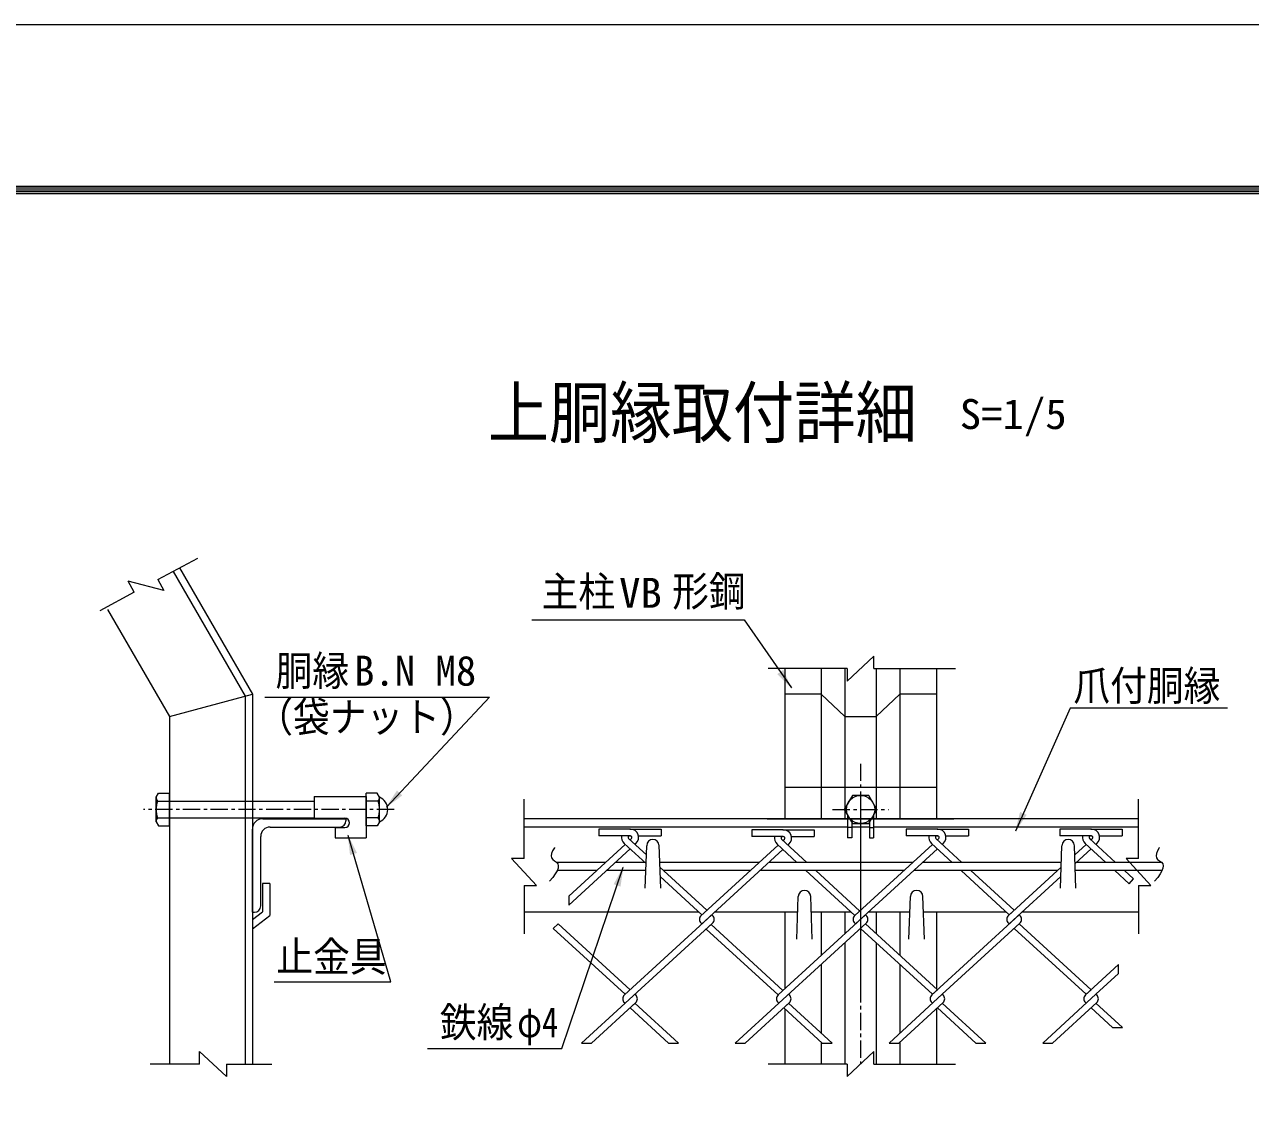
# Model space of a CAD drawing. Units: millimetres, scale not verified, with parts at other scales. Extents: x -4455 to 4455, y -3150 to 3150.
# Drawn here: x 1117 to 2888, y 1602 to 3150 of the extents above; entities that cross this region are included whole.
import ezdxf
from ezdxf.enums import TextEntityAlignment as Align

# ---------------------------------------------------------------- set-up
doc = ezdxf.new("R2010")
doc.units = ezdxf.units.MM
doc.header["$LTSCALE"] = 20
doc.linetypes.add('DASHED', pattern=[7.5, 6, -1.5])
doc.linetypes.add('USER1', pattern=[2, 1.25, -0.25, 0.25, -0.25])
doc.layers.add('0-9_7詳細', color=7, linetype='Continuous', lineweight=18)
doc.layers.add('1-0_D-TTL', color=7, linetype='Continuous', lineweight=18)
doc.styles.add('ＭＳ ゴシック', font='')
doc.styles.get('ＭＳ ゴシック').set_extended_font_data('MS Gothic')

msp = doc.modelspace()

# ---------------------------------------------------------------- linework, layer by layer
at = {"layer": '0-9_7詳細', "color": 4}
for p, q in [((1309.81, 2348.34), (1367.36, 2379.15)), ((1275.63, 2330.04), (1267.14, 2345.91)), ((1318.31, 2332.47), (1267.14, 2345.91)), ((1309.81, 2348.34), (1318.31, 2332.47)), ((1275.63, 2330.04), (1225.77, 2303.34)), ((2305.68, 2201.66), (2344.46, 2237.66)), ((2344.46, 2219.66), (2344.46, 2237.66)), ((2305.68, 2219.66), (2191.74, 2219.66)), ((2305.68, 2219.66), (2305.68, 2201.66)), ((2344.46, 2219.66), (2462.26, 2219.66)), ((1838.98, 1945.29), (1838.98, 2030.87)), ((2726.64, 1945.29), (2726.64, 2030.87)), ((2708.64, 1945.29), (2744.64, 1906.52)), ((2726.64, 1945.29), (2708.64, 1945.29)), ((1838.98, 1906.52), (1838.98, 1836.33)), ((1838.98, 1906.52), (1856.98, 1906.52)), ((2726.64, 1906.52), (2744.64, 1906.52)), ((2726.64, 1906.52), (2726.64, 1836.33)), ((1370.23, 1648.42), (1370.23, 1666.42)), ((1409, 1630.42), (1370.23, 1666.42)), ((2305.68, 1630.42), (2344.46, 1666.42)), ((2344.46, 1648.42), (2344.46, 1666.42)), ((1370.23, 1648.42), (1298.66, 1648.42)), ((1409, 1648.42), (1474.27, 1648.42)), ((1409, 1648.42), (1409, 1630.42)), ((2305.68, 1648.42), (2191.74, 1648.42)), ((2305.68, 1648.42), (2305.68, 1630.42)), ((2344.46, 1648.42), (2462.26, 1648.42))]:
    msp.add_line(p, q, dxfattribs=at)
at = {"layer": '0-9_7詳細'}
for p, q in [((1332.09, 2359.89), (1435.93, 2180.04)), ((1341.18, 2365.14), (1446.43, 2182.85)), ((2215.57, 2219.66), (2215.57, 2002.85)), ((2268.07, 2219.66), (2268.07, 2002.85)), ((2302.57, 2219.66), (2302.57, 2002.85)), ((2347.57, 2219.66), (2347.57, 2002.85)), ((2382.07, 2219.66), (2382.07, 2002.85)), ((2434.57, 2219.66), (2434.57, 2002.85)), ((1435.93, 2180.04), (1435.93, 1648.42)), ((1446.43, 2182.85), (1446.43, 1648.42)), ((2434.57, 2182.85), (2382.07, 2182.85)), ((1326.43, 2150.7), (1326.43, 1648.42)), ((1310.55, 2039.73), (1326.43, 2039.73)), ((1610.86, 1992.69), (1610.86, 2039.73)), ((2434.57, 2047.85), (2215.57, 2047.85)), ((1309.29, 2028.21), (1326.43, 2028.21)), ((1446.43, 2028.21), (1535.86, 2028.21)), ((1535.86, 2035.17), (1610.86, 2035.17)), ((1535.86, 2035.17), (1535.86, 2003.67)), ((1610.86, 2035.17), (1610.86, 1975.17)), ((1628, 2028.21), (1610.86, 2028.21)), ((1630.06, 1998.45), (1630.06, 2033.97)), ((1309.29, 2004.21), (1326.43, 2004.21)), ((1446.43, 2004.21), (1535.86, 2004.21)), ((1535.86, 2003.67), (1580.11, 2003.67)), ((1628, 2004.21), (1610.86, 2004.21)), ((2306.32, 2002.85), (1838.98, 2002.85)), ((2190.07, 2002.85), (2460.07, 2002.85)), ((2306.32, 2007.94), (2306.32, 1975.17)), ((2308.79, 2003.67), (2306.32, 2003.67)), ((2340.88, 2002.85), (2309.26, 2002.85)), ((2341.35, 2003.67), (2343.82, 2003.67)), ((2343.82, 2007.94), (2343.82, 1975.17)), ((2726.64, 2002.85), (2343.82, 2002.85)), ((1307.23, 1998.45), (1310.55, 1992.69)), ((1446.43, 1867.85), (1446.43, 1987.85)), ((1471.93, 1990.85), (1572.43, 1990.85)), ((1565.86, 1990.17), (1580.11, 1990.17)), ((1565.86, 1990.17), (1565.86, 1975.17)), ((1626.73, 1992.69), (1610.86, 1992.69)), ((1630.06, 1998.45), (1626.73, 1992.69)), ((2306.32, 1990.85), (1838.98, 1990.85)), ((2257.99, 1986.92), (2257.99, 1977.32)), ((2312.32, 1990.17), (2306.32, 1990.17)), ((2337.82, 1990.85), (2312.32, 1990.85)), ((2337.82, 1997.55), (2337.82, 1975.17)), ((2337.82, 1990.17), (2343.82, 1990.17)), ((2726.64, 1990.85), (2343.82, 1990.85)), ((1458.43, 1876.85), (1458.43, 1977.35)), ((1565.86, 1975.17), (1610.86, 1975.17)), ((1992.03, 1972.25), (1994.08, 1974.13)), ((2337.82, 1975.17), (2343.82, 1975.17)), ((2013.82, 1902.35), (2016.07, 1963.85)), ((2036.32, 1902.35), (2034.05, 1964.51)), ((2613.82, 1902.35), (2616.07, 1963.85)), ((2636.32, 1902.35), (2634.07, 1963.85)), ((1956.68, 1939.85), (1886.17, 1939.85)), ((2013.17, 1939.85), (1970.89, 1939.85)), ((2178.71, 1939.85), (2034.95, 1939.85)), ((2400.73, 1939.85), (2192.92, 1939.85)), ((2615.19, 1939.85), (2414.94, 1939.85)), ((2760.18, 1939.85), (2636.97, 1939.85)), ((1943.58, 1927.85), (1886.71, 1927.85)), ((2014.75, 1927.85), (1957.79, 1927.85)), ((2165.61, 1927.85), (2040.47, 1927.85)), ((2387.64, 1927.85), (2179.82, 1927.85)), ((2609.67, 1927.85), (2401.85, 1927.85)), ((2760.71, 1927.85), (2635.39, 1927.85)), ((1461.07, 1909.39), (1461.07, 1868.39)), ((1471.57, 1909.39), (1461.07, 1909.39)), ((1471.57, 1909.39), (1471.57, 1863.23)), ((2232.82, 1828.85), (2235.07, 1890.35)), ((2255.32, 1828.85), (2253.07, 1890.35)), ((2394.82, 1828.85), (2397.07, 1890.35)), ((2417.32, 1828.85), (2415.07, 1890.35)), ((1446.43, 1857.07), (1461.07, 1868.39)), ((1446.43, 1867.85), (1449.43, 1867.85)), ((1446.43, 1843.8), (1471.57, 1863.23)), ((2091.74, 1867.85), (1838.98, 1867.85)), ((2234.25, 1867.85), (2114.34, 1867.85)), ((2215.57, 1867.85), (2215.57, 1757.16)), ((2311.63, 1867.85), (2253.89, 1867.85)), ((2268.07, 1867.85), (2268.07, 1805.27)), ((2302.57, 1867.85), (2302.57, 1836.88)), ((2396.25, 1867.85), (2336.37, 1867.85)), ((2347.57, 1867.85), (2347.57, 1836.88)), ((2382.07, 1867.85), (2382.07, 1805.27)), ((2535.8, 1867.85), (2415.89, 1867.85)), ((2434.57, 1867.85), (2434.57, 1757.16)), ((2726.64, 1867.85), (2558.4, 1867.85)), ((2302.57, 1823.86), (2302.57, 1648.42)), ((2347.57, 1823.86), (2347.57, 1648.42)), ((2268.07, 1792.25), (2268.07, 1693.26)), ((2382.07, 1792.25), (2382.07, 1693.26)), ((2215.57, 1728.35), (2215.57, 1648.42)), ((2434.57, 1728.35), (2434.57, 1648.42)), ((2268.07, 1680.24), (2268.07, 1648.42)), ((2382.07, 1680.24), (2382.07, 1648.42))]:
    msp.add_line(p, q, dxfattribs=at)
at = {"layer": '0-9_7詳細', "color": 1, "linetype": 'USER1'}
for p, q in [((2325.07, 2082.36), (2325.07, 1648.42)), ((1651.11, 2016.21), (1289.31, 2016.21)), ((2284.77, 2016.21), (2365.42, 2016.21)), ((2325.07, 2017.76), (2325.07, 1752.18))]:
    msp.add_line(p, q, dxfattribs=at)
at = {"layer": '0-9_7詳細', "color": 3, "linetype": 'DASHED'}
for p, q in [((1326.43, 2028.21), (1446.43, 2028.21)), ((1326.43, 2004.21), (1446.43, 2004.21))]:
    msp.add_line(p, q, dxfattribs=at)
at = {"layer": '0-9_7詳細', "color": 3}
for p, q in [((1992.46, 1987.9), (1947.03, 1987.9)), ((1947.03, 1987.9), (1947.03, 1978.3)), ((1991.59, 1987.9), (2037.03, 1987.9)), ((2037.03, 1987.9), (2037.03, 1978.3)), ((2167.99, 1986.92), (2167.99, 1977.32)), ((2213.42, 1986.92), (2167.99, 1986.92)), ((2212.55, 1986.92), (2257.99, 1986.92)), ((2391.08, 1987.9), (2391.08, 1978.3)), ((2436.52, 1987.9), (2391.08, 1987.9)), ((2435.65, 1987.9), (2481.08, 1987.9)), ((2481.08, 1987.9), (2481.08, 1978.3)), ((2658.55, 1987.9), (2613.11, 1987.9)), ((2613.11, 1987.9), (2613.11, 1978.3)), ((2657.68, 1987.9), (2703.11, 1987.9)), ((2703.11, 1987.9), (2703.11, 1978.3)), ((1992.46, 1978.3), (1947.03, 1978.3)), ((1983.49, 1967.05), (2015.13, 1938.06)), ((1989.97, 1974.13), (2015.59, 1950.66)), ((1991.59, 1978.3), (1992.46, 1978.3)), ((1999.13, 1965.74), (2000.57, 1967.05)), ((2004.22, 1978.3), (2037.03, 1978.3)), ((2213.42, 1977.32), (2167.99, 1977.32)), ((2210.93, 1973.15), (2247.26, 1939.85)), ((2212.55, 1977.32), (2213.42, 1977.32)), ((2212.99, 1971.27), (2215.04, 1973.15)), ((2225.18, 1977.32), (2257.99, 1977.32)), ((2436.52, 1978.3), (2391.08, 1978.3)), ((2427.54, 1967.05), (2457.22, 1939.85)), ((2434.03, 1974.13), (2471.43, 1939.85)), ((2435.65, 1978.3), (2436.52, 1978.3)), ((2436.08, 1972.25), (2438.14, 1974.13)), ((2443.19, 1965.74), (2444.63, 1967.05)), ((2448.28, 1978.3), (2481.08, 1978.3)), ((2658.55, 1978.3), (2613.11, 1978.3)), ((2649.57, 1967.05), (2679.25, 1939.85)), ((2651.01, 1965.74), (2649.57, 1967.05)), ((2656.05, 1974.13), (2693.46, 1939.85)), ((2658.11, 1972.25), (2656.06, 1974.13)), ((2657.68, 1978.3), (2658.55, 1978.3)), ((2658.11, 1972.25), (2660.17, 1974.13)), ((2665.22, 1965.74), (2666.65, 1967.05)), ((2670.31, 1978.3), (2703.11, 1978.3)), ((1903.58, 1891.2), (1984.92, 1965.74)), ((1903.58, 1878.17), (1992.03, 1959.23)), ((2093.8, 1862.05), (2205.88, 1964.76)), ((2094.87, 1850.01), (2212.99, 1958.24)), ((2204.44, 1966.07), (2233.06, 1939.85)), ((2220.09, 1964.76), (2221.53, 1966.07)), ((2316.89, 1863.03), (2428.98, 1965.74)), ((2317.97, 1850.99), (2436.08, 1959.23)), ((2634.55, 1950.66), (2651.01, 1965.74)), ((2635.01, 1938.06), (2658.11, 1959.23)), ((2035.21, 1932.68), (2103.04, 1870.52)), ((2538.92, 1863.03), (2614.93, 1932.68)), ((2035.7, 1919.2), (2095.94, 1864.01)), ((2246.15, 1927.85), (2316.89, 1863.03)), ((2260.36, 1927.85), (2324, 1869.54)), ((2470.32, 1927.85), (2539.99, 1864.01)), ((2484.53, 1927.85), (2547.1, 1870.52)), ((2539.99, 1850.99), (2614.44, 1919.2)), ((2692.35, 1927.85), (2713.23, 1908.72)), ((2706.56, 1927.85), (2719.33, 1916.15)), ((2713.23, 1908.72), (2719.33, 1916.15)), ((1903.58, 1891.2), (1903.58, 1878.17)), ((1983.85, 1748.28), (2110.15, 1864.01)), ((2110.15, 1864.01), (2111.22, 1863.03)), ((2110.15, 1864.01), (2111.22, 1863.03)), ((2205.88, 1748.28), (2332.17, 1864.01)), ((2332.17, 1864.01), (2333.25, 1863.03)), ((2332.17, 1864.01), (2333.25, 1863.03)), ((2427.91, 1748.28), (2554.2, 1864.01)), ((2538.92, 1863.03), (2547.1, 1870.52)), ((2554.2, 1864.01), (2555.27, 1863.03)), ((2554.2, 1864.01), (2555.27, 1863.03)), ((1888.12, 1850.99), (1881.01, 1844.48)), ((1881.01, 1844.48), (1984.92, 1749.26)), ((1888.12, 1850.99), (1992.03, 1755.77)), ((1984.92, 1736.24), (2111.22, 1851.97)), ((2094.87, 1851.97), (2095.94, 1850.99)), ((2094.87, 1851.97), (2095.94, 1850.99)), ((2101.97, 1843.5), (2205.88, 1748.28)), ((2103.04, 1844.48), (2111.22, 1851.97)), ((2109.08, 1850.01), (2212.99, 1754.79)), ((2206.95, 1736.24), (2333.25, 1851.97)), ((2316.89, 1851.97), (2317.97, 1850.99)), ((2325.07, 1844.48), (2428.98, 1749.26)), ((2332.17, 1850.99), (2436.08, 1755.77)), ((2443.19, 1749.26), (2555.27, 1851.97)), ((2538.92, 1851.97), (2539.99, 1850.99)), ((2547.1, 1844.48), (2651.01, 1749.26)), ((2554.2, 1850.99), (2658.11, 1755.77)), ((2649.94, 1748.28), (2697.69, 1792.04)), ((2697.69, 1779.02), (2697.69, 1792.04)), ((2665.22, 1749.26), (2697.69, 1779.02)), ((2427.91, 1748.28), (2436.08, 1755.77)), ((2649.94, 1748.28), (2658.11, 1755.77)), ((1922.12, 1678.7), (1984.92, 1736.24)), ((1936.33, 1678.7), (2000.2, 1737.22)), ((1983.85, 1737.22), (1984.92, 1736.24)), ((1983.85, 1737.22), (1984.92, 1736.24)), ((1992.03, 1729.73), (2000.2, 1737.22)), ((1999.13, 1749.26), (2000.2, 1748.28)), ((1999.13, 1749.26), (2000.2, 1748.28)), ((1999.13, 1736.24), (2061.93, 1678.7)), ((2144.15, 1678.7), (2206.95, 1736.24)), ((2158.36, 1678.7), (2222.23, 1737.22)), ((2205.88, 1737.22), (2206.95, 1736.24)), ((2205.88, 1737.22), (2206.95, 1736.24)), ((2214.06, 1729.73), (2222.23, 1737.22)), ((2221.16, 1749.26), (2222.23, 1748.28)), ((2221.16, 1749.26), (2222.23, 1748.28)), ((2221.16, 1736.24), (2283.96, 1678.7)), ((2366.18, 1678.7), (2443.19, 1749.26)), ((2380.39, 1678.7), (2444.26, 1737.22)), ((2427.91, 1737.22), (2428.98, 1736.24)), ((2443.19, 1749.26), (2444.26, 1748.28)), ((2443.19, 1749.26), (2444.26, 1748.28)), ((2443.19, 1736.24), (2505.99, 1678.7)), ((2588.21, 1678.7), (2665.22, 1749.26)), ((2602.42, 1678.7), (2666.29, 1737.22)), ((2649.94, 1737.22), (2651.01, 1736.24)), ((2665.22, 1749.26), (2666.29, 1748.28)), ((2665.22, 1749.26), (2666.29, 1748.28)), ((2665.22, 1736.24), (2703.44, 1701.22)), ((1992.03, 1729.73), (2047.72, 1678.7)), ((2214.06, 1729.73), (2269.75, 1678.7)), ((2436.08, 1729.73), (2491.78, 1678.7)), ((2658.11, 1729.73), (2689.23, 1701.22)), ((2689.23, 1701.22), (2703.44, 1701.22)), ((1922.12, 1678.7), (1936.33, 1678.7)), ((2047.72, 1678.7), (2061.93, 1678.7)), ((2144.15, 1678.7), (2158.36, 1678.7)), ((2269.75, 1678.7), (2283.96, 1678.7)), ((2366.18, 1678.7), (2380.39, 1678.7)), ((2491.78, 1678.7), (2505.99, 1678.7)), ((2588.21, 1678.7), (2602.42, 1678.7))]:
    msp.add_line(p, q, dxfattribs=at)
at = {"layer": '0-9_7詳細'}
for points in [[(1237.26, 2305.14), (1326.43, 2150.7), (1446.43, 2182.85)], [(2302.57, 2150.7), (2268.07, 2182.85), (2215.57, 2182.85)], [(2302.57, 2150.7), (2347.57, 2150.7), (2382.07, 2182.85)], [(1307.23, 1998.45), (1307.23, 2033.97), (1310.55, 2039.73)], [(1310.55, 1992.69), (1326.43, 1992.69), (1326.43, 2039.73)], [(1630.06, 2033.97), (1626.73, 2039.73), (1610.86, 2039.73)], [(1461.43, 2002.85), (1581.43, 2002.85), (1581.43, 1999.85)], [(2312.32, 1997.55), (2312.32, 1975.17), (2306.32, 1975.17)]]:
    msp.add_lwpolyline(points, dxfattribs=at)
at = {"layer": '0-9_7詳細', "color": 1}
for points in [[(1850.19, 2290.12), (2156.9, 2290.12), (2225.1, 2191.79)], [(1464.57, 2178.27), (1788.89, 2178.27), (1640.01, 2019.69)], [(2855.07, 2162.46), (2627.82, 2162.46), (2548.98, 1984.95)], [(1478.08, 1767.12), (1646.59, 1767.12), (1584.6, 1978.75)], [(1699.54, 1670.69), (1893.45, 1670.69), (1982.29, 1933.09)]]:
    msp.add_lwpolyline(points, dxfattribs=at)
at = {"layer": '0-9_7詳細', "color": 3}
msp.add_lwpolyline([(2348.59, 2016.21), (2336.83, 2036.58), (2313.31, 2036.58), (2301.55, 2016.21), (2313.31, 1995.84), (2336.83, 1995.84)], close=True, dxfattribs=at)
at = {"layer": '0-9_7詳細', "color": 4}
for points in [[(1882.98, 1961.12), (1882.66, 1960.74), (1880, 1956.54), (1878.44, 1952.78), (1877.97, 1949.46), (1878.59, 1946.59), (1880.31, 1944.16), (1883.13, 1942.17), (1885.96, 1940.16), (1887.71, 1937.68), (1888.39, 1934.72), (1888, 1931.29), (1886.53, 1927.38), (1883.99, 1923), (1880.38, 1918.14), (1875.69, 1912.81)], [(2756.98, 1961.12), (2756.67, 1960.74), (2754, 1956.54), (2752.44, 1952.78), (2751.97, 1949.46), (2752.59, 1946.59), (2754.31, 1944.16), (2757.13, 1942.17), (2759.96, 1940.16), (2761.71, 1937.68), (2762.39, 1934.72), (2762, 1931.29), (2760.53, 1927.38), (2757.99, 1923), (2754.38, 1918.14), (2749.69, 1912.81)], [(1838.98, 1945.29), (1820.98, 1945.29), (1856.98, 1906.52)]]:
    msp.add_lwpolyline(points, dxfattribs=at)
at = {"layer": '0-9_7詳細', "color": 3}
msp.add_circle((2325.07, 2016.21), 20.4, dxfattribs=at)
at = {"layer": '0-9_7詳細'}
for centre, radius, start, end in [((1316.31, 2033.97), 9.09, 180, 219.3382), ((1343.23, 2016.21), 36, 160.52878, 199.47122), ((1620.97, 2033.97), 9.09, 320.6618, 0), ((1594.06, 2016.21), 36, 340.52878, 19.47122), ((1622.91, 2016.21), 19.14, 291.90813, 68.09187), ((1316.31, 1998.45), 9.09, 140.6618, 180), ((1461.43, 1987.85), 15, 90, 180), ((1580.11, 1996.92), 6.75, 270, 90), ((1620.97, 1998.45), 9.09, 0, 39.3382), ((1471.93, 1977.35), 13.5, 90, 180), ((1572.43, 1999.85), 9, 270, 0), ((2025.07, 1963.85), 9, 0, 180), ((2625.07, 1963.85), 9, 0, 180), ((2244.07, 1890.35), 9, 0, 180), ((2406.07, 1890.35), 9, 0, 180), ((1449.43, 1876.85), 9, 270, 0)]:
    msp.add_arc(centre, radius, start, end, dxfattribs=at)
at = {"layer": '0-9_7詳細', "color": 3}
for centre, radius, start, end in [((1992.46, 1975.9), 12, 312.5, 90), ((2213.42, 1974.92), 12, 312.5, 90), ((2436.52, 1975.9), 12, 312.5, 90), ((2658.55, 1975.9), 12, 312.5, 90), ((1991.59, 1975.9), 12, 168.46304, 227.5), ((1991.59, 1975.9), 2.4, 90, 227.5), ((1992.46, 1975.9), 2.4, 312.5, 90), ((2212.55, 1974.92), 12, 168.46304, 227.5), ((2212.55, 1974.92), 2.4, 90, 227.5), ((2213.42, 1974.92), 2.4, 312.5, 90), ((2435.65, 1975.9), 12, 168.46304, 227.5), ((2435.65, 1975.9), 2.4, 90, 227.5), ((2436.52, 1975.9), 2.4, 312.5, 90), ((2657.68, 1975.9), 12, 168.46304, 227.5), ((2657.68, 1975.9), 2.4, 90, 227.5), ((2658.55, 1975.9), 2.4, 312.5, 90), ((2099.93, 1857.5), 7.5, 132.5, 227.5), ((2106.15, 1857.5), 7.5, 312.5, 47.5), ((2321.96, 1857.5), 7.5, 132.5, 227.5), ((2328.18, 1857.5), 7.5, 312.5, 47.5), ((2543.99, 1857.5), 7.5, 132.5, 227.5), ((2550.21, 1857.5), 7.5, 312.5, 47.5), ((1988.92, 1742.75), 7.5, 132.5, 227.5), ((1995.14, 1742.75), 7.5, 312.5, 47.5), ((2210.95, 1742.75), 7.5, 132.5, 227.5), ((2217.16, 1742.75), 7.5, 312.5, 47.5), ((2432.98, 1742.75), 7.5, 132.5, 227.5), ((2439.19, 1742.75), 7.5, 312.5, 47.5), ((2655, 1742.75), 7.5, 132.5, 227.5), ((2661.22, 1742.75), 7.5, 312.5, 47.5)]:
    msp.add_arc(centre, radius, start, end, dxfattribs=at)
at = {"layer": '0-9_7詳細', "color": 1}
for points in [[(2226.24, 2190.15), (2204.86, 2211.83), (2213.42, 2217.77)], [(1638.64, 2018.23), (1655.38, 2043.67), (1662.97, 2036.54)], [(2548.17, 1983.12), (2555.58, 2012.65), (2565.1, 2008.42)], [(1584.04, 1980.67), (1597.47, 1953.34), (1587.47, 1950.41)], [(1982.94, 1934.99), (1978.25, 1904.9), (1968.38, 1908.24)]]:
    msp.add_solid(points, dxfattribs=at)
at = {"layer": '1-0_D-TTL', "color": 2}
msp.add_lwpolyline([(-4454.98, 3150.19), (4454.72, 3150.19), (4454.72, -3150.24), (-4454.98, -3150.24)], close=True, dxfattribs=at)
at = {"layer": '1-0_D-TTL'}
for points in [[(-4168.59, 2916.84), (4168.34, 2916.84), (4168.34, -2916.89), (-4168.59, -2916.89)], [(-4165.94, 2914.19), (4165.68, 2914.19), (4165.68, -2914.24), (-4165.94, -2914.24)], [(-4163.29, 2911.54), (4163.03, 2911.54), (4163.03, -2911.59), (-4163.29, -2911.59)], [(-4160.64, 2908.88), (4160.38, 2908.88), (4160.38, -2908.94), (-4160.64, -2908.94)], [(-4157.99, 2906.23), (4157.73, 2906.23), (4157.73, -2906.28), (-4157.99, -2906.28)]]:
    msp.add_lwpolyline(points, close=True, dxfattribs=at)

# ---------------------------------------------------------------- texts
at = {"layer": '0-9_7詳細', "style": 'ＭＳ ゴシック', "width": 0.9}
msp.add_text('上胴縁取付詳細', height=72.14, dxfattribs=at).set_placement((1786.44, 2531.89), align=Align.BOTTOM_LEFT)
at = {"layer": '0-9_7詳細', "color": 3, "style": 'ＭＳ ゴシック'}
for s, width, p in [('S=1/5', 1.05, (2468.36, 2552.84)), ('主柱', 0.9, (1864.26, 2296.36)), ('形鋼', 0.9, (2052.9, 2296.8)), ('VB', 1.05, (1976.22, 2294.55)), ('胴縁', 0.9, (1479.92, 2182.1)), ('爪付胴縁', 0.9, (2632.55, 2160.47)), ('（袋ナット）', 0.9, (1452.04, 2115.4)), ('止金具', 0.9, (1481.04, 1769.06)), ('鉄線', 0.9, (1717.22, 1674.28)), ('φ4', 0.8, (1829.01, 1674.28))]:
    msp.add_text(s, height=43.26, dxfattribs=dict(at, width=width)).set_placement(p, align=Align.BOTTOM_LEFT)
msp.add_text('B.N M8', height=43.26, dxfattribs=at).set_placement((1593.28, 2182.1), align=Align.BOTTOM_LEFT)

doc.saveas('drawing.dxf')
